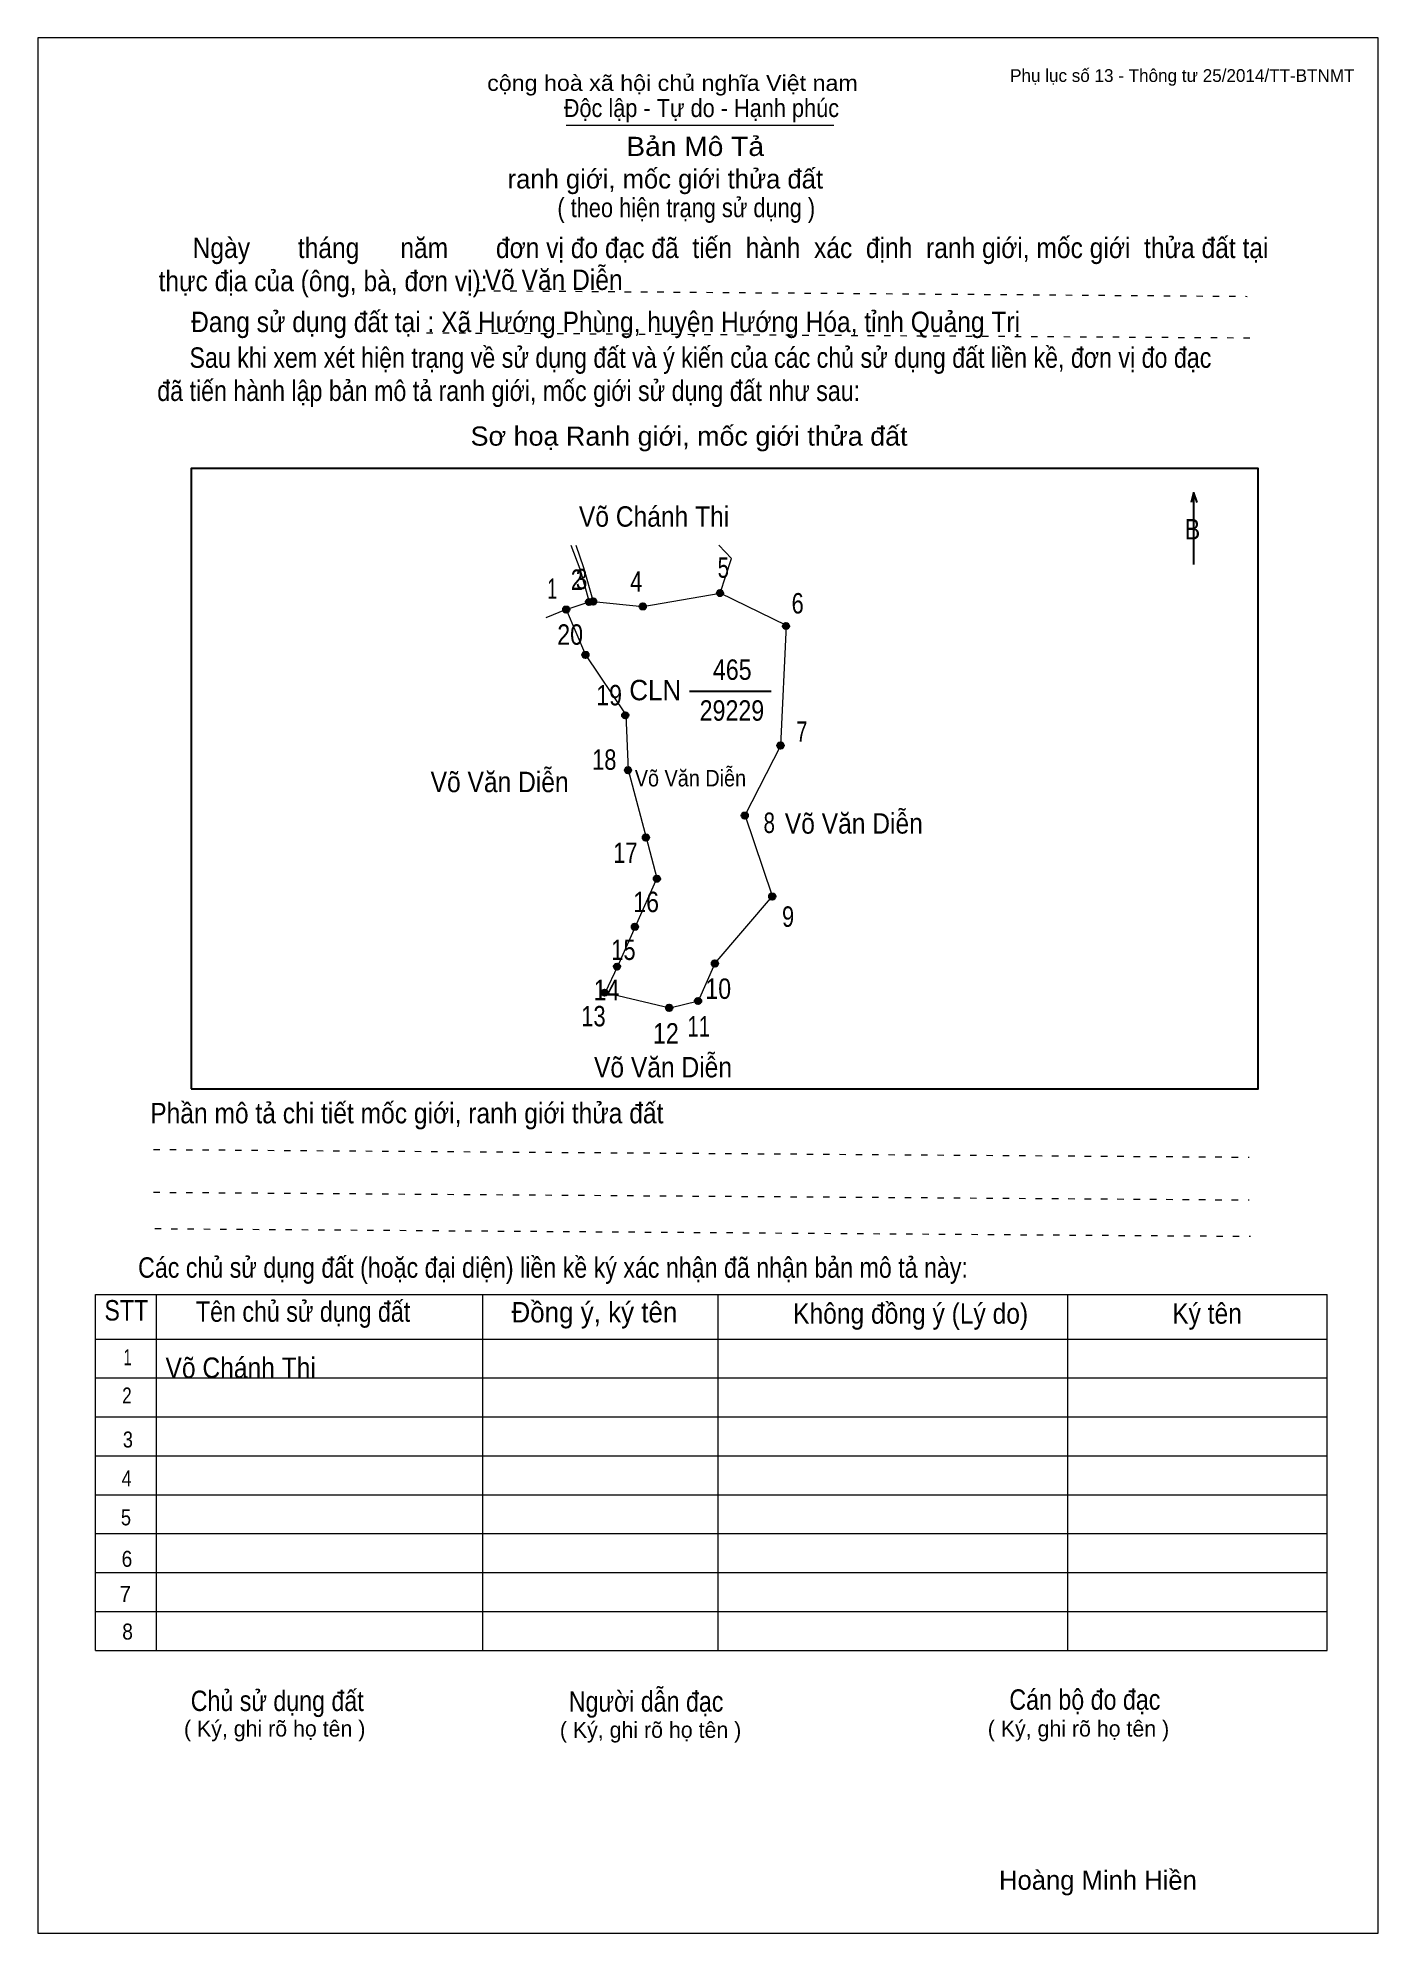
# Model space of a CAD drawing. Header units: centimetres. Extents: x 0 to 21, y 0 to 29.7.
import ezdxf
from ezdxf.enums import TextEntityAlignment as Align

# ---------------------------------------------------------------- set-up
doc = ezdxf.new("R2010")
doc.units = ezdxf.units.CM
doc.header["$LTSCALE"] = 0.13
doc.linetypes.add('DOTTED', pattern=[1.5, 0.3, -1.2])
for name, color, linetype, lineweight in [('1', 7, 'Continuous', 13), ('32', 7, 'Continuous', 25), ('33', 7, 'Continuous', 25), ('61', 7, 'Continuous', 13), ('62', 7, 'Continuous', 13)]:
    doc.layers.add(name, color=color, linetype=linetype, lineweight=lineweight)
for name, color, linetype in [('34', 7, 'Continuous'), ('45', 7, 'Continuous'), ('63', 7, 'Continuous')]:
    doc.layers.add(name, color=color, linetype=linetype)

msp = doc.modelspace()

# ---------------------------------------------------------------- hatches: boundary and pattern name
at = {"layer": '32'}
for points in [[(8.3281, 20.7417, 1), (8.2281, 20.7417, 1)], [(8.6848, 20.8607, 1), (8.5848, 20.8607, 1)], [(8.7502, 20.8674, 1), (8.6502, 20.8674, 1)], [(9.5281, 20.7899, 1), (9.4281, 20.7899, 1)], [(10.7387, 21, 1), (10.6387, 21, 1)], [(11.7719, 20.4834, 1), (11.6719, 20.4834, 1)], [(8.6295, 20.0315, 1), (8.5295, 20.0315, 1)], [(9.2536, 19.0844, 1), (9.1536, 19.0844, 1)], [(11.6858, 18.6109, 1), (11.5858, 18.6109, 1)], [(9.2967, 18.2235, 1), (9.1967, 18.2235, 1)], [(11.1262, 17.5132, 1), (11.0262, 17.5132, 1)], [(9.5765, 17.1689, 1), (9.4765, 17.1689, 1)], [(9.7487, 16.5232, 1), (9.6487, 16.5232, 1)], [(11.5566, 16.2434, 1), (11.4566, 16.2434, 1)], [(9.4043, 15.7699, 1), (9.3043, 15.7699, 1)], [(9.1245, 15.1457, 1), (9.0245, 15.1457, 1)], [(10.6578, 15.1948, 1), (10.5578, 15.1948, 1)], [(8.9308, 14.7368, 1), (8.8308, 14.7368, 1)], [(10.3944, 14.6076, 1), (10.2944, 14.6076, 1)], [(9.9424, 14.5, 1), (9.8424, 14.5, 1)]]:
    msp.add_hatch(color=256, dxfattribs=at).paths.add_polyline_path(points)

# ---------------------------------------------------------------- linework, layer by layer
at = {"layer": '1'}
msp.add_lwpolyline([(21, 0), (21, 29.7), (0, 29.7), (0, 0)], close=True, dxfattribs=at)
at = {"layer": '32'}
for centre in [(8.2781, 20.7417), (8.6348, 20.8607), (8.7002, 20.8674), (9.4781, 20.7899), (10.6887, 21), (11.7219, 20.4834), (8.5795, 20.0315), (9.2036, 19.0844), (11.6358, 18.6109), (9.2467, 18.2235), (11.0762, 17.5132), (9.5265, 17.1689), (9.6987, 16.5232), (11.5066, 16.2434), (9.3543, 15.7699), (9.0745, 15.1457), (10.6078, 15.1948), (8.8808, 14.7368), (10.3444, 14.6076), (9.8924, 14.5)]:
    msp.add_circle(centre, 0.05, dxfattribs=at)
at = {"layer": '33'}
msp.add_line((10.21, 19.46), (11.49, 19.46), dxfattribs=at)
at = {"layer": '61'}
msp.add_line((8.28, 20.74), (7.96, 20.61), dxfattribs=at)
for points in [[(8.35, 21.75), (8.49, 21.38), (8.64, 20.86)], [(8.43, 21.75), (8.55, 21.4), (8.7, 20.87)], [(10.69, 21), (10.87, 21.54), (10.67, 21.75)], [(8.28, 20.74), (8.58, 20.03), (9.21, 19.09), (9.25, 18.23), (9.53, 17.17), (9.7, 16.53), (9.36, 15.77), (9.08, 15.15), (8.89, 14.74), (9.9, 14.5), (10.35, 14.61), (10.61, 15.2), (11.51, 16.25), (11.08, 17.52), (11.64, 18.61), (11.73, 20.49), (10.69, 21)], [(8.28, 20.74), (8.64, 20.86), (8.7, 20.87)], [(8.7, 20.87), (9.48, 20.79), (10.69, 21)]]:
    msp.add_lwpolyline(points, dxfattribs=at)
at = {"layer": '62'}
for p, q in [((8.28, 28.33), (12.47, 28.33)), ((0.9, 10.01), (20.2, 10.01)), ((0.9, 4.43), (0.9, 10.01)), ((1.86, 4.43), (1.86, 10.01)), ((6.97, 4.43), (6.97, 9.99)), ((10.66, 4.43), (10.66, 9.99)), ((16.14, 4.43), (16.14, 10.01)), ((20.2, 4.43), (20.2, 10.01)), ((0.9, 9.31), (20.2, 9.31)), ((0.9, 8.7), (20.2, 8.7)), ((0.9, 8.09), (20.2, 8.09)), ((0.9, 7.48), (20.2, 7.48)), ((0.9, 6.87), (20.2, 6.87)), ((0.9, 6.26), (20.2, 6.26)), ((0.9, 5.65), (20.2, 5.65)), ((0.9, 5.04), (20.2, 5.04)), ((0.9, 4.43), (20.2, 4.43))]:
    msp.add_line(p, q, dxfattribs=at)
at = {"layer": '62', "linetype": 'DOTTED'}
for p, q in [((6.89, 25.74), (18.95, 25.65)), ((6.09, 25.08), (19.04, 25)), ((1.81, 12.28), (18.98, 12.16)), ((1.81, 11.61), (18.98, 11.49)), ((1.83, 11.04), (19, 10.92))]:
    msp.add_line(p, q, dxfattribs=at)
at = {"layer": '62', "lineweight": 25}
for p, q in [((18.11, 22.58), (18.11, 21.45)), ((18.11, 22.57), (18.07, 22.42)), ((18.11, 22.57), (18.16, 22.42))]:
    msp.add_line(p, q, dxfattribs=at)
msp.add_lwpolyline([(2.4, 13.23), (19.12, 13.23), (19.12, 22.95), (2.4, 22.95)], close=True, dxfattribs=at)

# ---------------------------------------------------------------- texts
at = {"layer": '32'}
for s, width, p in [('3', 0.75, (8.52, 21.06)), ('5', 0.75, (10.74, 21.24)), ('1', 0.65, (8.06, 20.91)), ('2', 0.8, (8.445, 21.05)), ('4', 0.8, (9.375, 21.02)), ('6', 0.8, (11.905, 20.68)), ('20', 0.85, (8.34, 20.19)), ('19', 0.85, (8.95, 19.24)), ('7', 0.75, (11.97, 18.67)), ('18', 0.8, (8.875, 18.23)), ('8', 0.75, (11.46, 17.24)), ('17', 0.8, (9.205, 16.77)), ('16', 0.85, (9.53, 16)), ('9', 0.8, (11.755, 15.77)), ('15', 0.8, (9.175, 15.25)), ('14', 0.85, (8.91, 14.62)), ('10', 0.85, (10.66, 14.64)), ('13', 0.8, (8.705, 14.21)), ('12', 0.85, (9.84, 13.94)), ('11', 0.75, (10.355, 14.05))]:
    msp.add_text(s, height=0.32, dxfattribs=dict(at, width=width)).set_placement(p, align=Align.CENTER)
at = {"layer": '33'}
for s, width, p in [('Võ Chánh Thi', 0.9, (9.655, 22.04)), ('465', 0.85, (10.88, 19.64)), ('29229', 0.85, (10.875, 19)), ('Võ Văn Diễn', 0.9, (7.235, 17.88)), ('Võ Văn Diễn', 0.9, (12.785, 17.23)), ('Võ Văn Diễn', 0.9, (9.795, 13.41))]:
    msp.add_text(s, height=0.32, dxfattribs=dict(at, width=width)).set_placement(p, align=Align.CENTER)
at = {"layer": '33', "width": 0.95}
msp.add_text('CLN', height=0.32, dxfattribs=at).set_placement((10.08, 19.32), align=Align.RIGHT)
at = {"layer": '34', "width": 0.9}
for s, p in [('Võ Văn Diễn', (7, 25.75)), ('Võ Chánh Thi', (2, 8.7))]:
    msp.add_text(s, height=0.32, dxfattribs=at).set_placement(p)
at = {"layer": '45', "width": 0.9}
msp.add_text('Võ Văn Diễn', height=0.2582, dxfattribs=at).set_placement((10.225, 17.97), align=Align.CENTER)
at = {"layer": '62'}
for s, height, width, p in [('cộng hoà xã hội chủ nghĩa Việt nam', 0.2474, 1.1, (7.04, 28.87)), ('Độc lập - Tự do - Hạnh phúc', 0.2828, 0.9, (8.24, 28.46)), ('Bản Mô Tả', 0.3, 1.1, (9.22, 27.85)), ('( theo hiện trạng sử dụng )', 0.3, 0.85, (8.14, 26.89)), ('     Ngày       tháng      năm       đơn vị đo đạc đã  tiến  hành  xác  định  ranh giới, mốc giới  thửa đất tại ', 0.32, 0.9, (1.89, 26.25)), ('thực địa của (ông, bà, đơn vị): ', 0.32, 0.9, (1.89, 25.73)), ('Đang sử dụng đất tại : Xã Hướng Phùng, huyện Hướng Hóa, tỉnh Quảng Trị', 0.32, 0.9, (2.4, 25.09)), ('     Sau khi xem xét hiện trạng về sử dụng đất và ý kiến của các chủ sử dụng đất liền kề, đơn vị đo đạc ', 0.32, 0.85, (1.87, 24.53)), ('đã tiến hành lập bản mô tả ranh giới, mốc giới sử dụng đất như sau:', 0.32, 0.85, (1.87, 24.01)), ('Sơ hoạ Ranh giới, mốc giới thửa đất', 0.3, 1.05, (6.78, 23.31)), ('B', 0.32, 0.85, (17.97, 21.84)), ('Phần mô tả chi tiết mốc giới, ranh giới thửa đất ', 0.32, 0.9, (1.76, 12.69)), ('Các chủ sử dụng đất (hoặc đại diện) liền kề ký xác nhận đã nhận bản mô tả này:', 0.32, 0.85, (1.57, 10.27))]:
    msp.add_text(s, height=height, dxfattribs=dict(at, width=width)).set_placement(p)
msp.add_text('ranh giới, mốc giới thửa đất', height=0.3, dxfattribs=at).set_placement((7.36, 27.34))
for s, height, width, p in [('STT', 0.32, 0.85, (1.385, 9.6)), ('Tên chủ sử dụng đất', 0.32, 0.85, (4.155, 9.58)), ('Đồng ý, ký tên', 0.32, 0.95, (8.72, 9.57)), ('Không đồng ý (Lý do)', 0.32, 0.9, (13.675, 9.55)), ('Ký tên', 0.32, 0.9, (18.32, 9.55)), ('1', 0.25, 0.7, (1.405, 8.9)), ('2', 0.25, 0.8, (1.395, 8.3)), ('3', 0.25, 0.85, (1.41, 7.61)), ('4', 0.25, 0.85, (1.39, 7)), ('5', 0.25, 0.85, (1.38, 6.39)), ('6', 0.25, 0.9, (1.395, 5.74)), ('7', 0.25, 0.95, (1.37, 5.19)), ('8', 0.25, 0.9, (1.405, 4.6)), ('Người dẫn đạc', 0.32, 0.85, (9.53, 3.47)), ('Chủ sử dụng đất', 0.32, 0.85, (3.75, 3.48)), ('Cán bộ đo đạc', 0.32, 0.85, (16.405, 3.5))]:
    msp.add_text(s, height=height, dxfattribs=dict(at, width=width)).set_placement(p, align=Align.CENTER)
for p in [(3.71, 3.08), (9.6, 3.06), (16.305, 3.08)]:
    msp.add_text('( Ký, ghi rõ họ tên )', height=0.25, dxfattribs=at).set_placement(p, align=Align.CENTER)
at = {"layer": '63'}
msp.add_text('Phụ lục số 13 - Thông tư 25/2014/TT-BTNMT', height=0.2, dxfattribs=at).set_placement((20.63, 29.01), align=Align.RIGHT)
msp.add_text('Hoàng Minh Hiền', height=0.3, dxfattribs=at).set_placement((16.61, 0.68), align=Align.CENTER)

doc.saveas('drawing.dxf')
